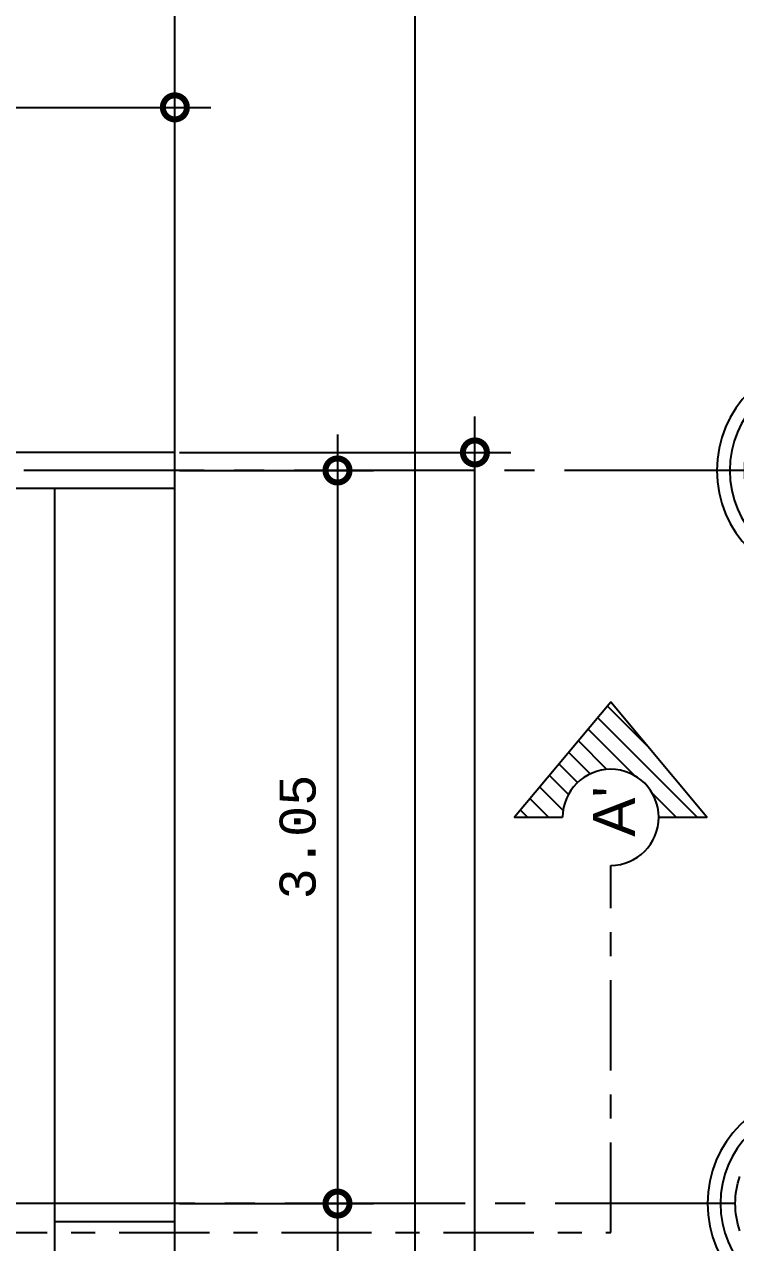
# Model space of a CAD drawing. Header units: inches. Extents: x -9 to 337, y -247 to 209.
# Drawn here: x 329.25 to 332.21, y 125.35 to 130.42 of the extents above; entities that cross this region are included whole.
import ezdxf
from ezdxf.enums import TextEntityAlignment as Align

# ---------------------------------------------------------------- set-up
doc = ezdxf.new("R2010")
doc.units = ezdxf.units.IN
doc.header["$MEASUREMENT"] = 0
doc.header["$PDMODE"] = 34
doc.linetypes.add('CENTER2', pattern=[1.125, 0.75, -0.125, 0.125, -0.125])
doc.styles.add('MONOTXT4', font='monotxt4.shx')
doc.styles.get("Standard").update_dxf_attribs({"font": 'arial.ttf'})
doc.dimstyles.new('E100', dxfattribs={"dimtxt": 0.15, "dimasz": 0.2, "dimexe": 0.15, "dimexo": 0.02, "dimgap": 0.09, "dimtad": 1, "dimzin": 0, "dimdsep": 46, "dimtxsty": 'MONOTXT4', "dimblk": 'DOTSMALL', "dimcen": 0.01, "dimdle": 0.15, "dimclrd": 1, "dimclre": 1, "dimclrt": 2, "dimadec": 0, "dimazin": 0, "dimtfac": 1, "dimtofl": 0, "dimtmove": 1, "dimatfit": 1, "dimldrblk": 'OPEN90', "dimfxl": 1, "dimtolj": 1, "dimtzin": 0, "dimarcsym": 0})

# ---------------------------------------------------------------- blocks, each defined once
blk = doc.blocks.new('EJE NORTE NUEVO')
at = {"color": 8}
for p, q in [((0, 3.2523), (0, 3.7639)), ((-0.3472, 2.9051), (-0.8588, 2.9051)), ((0.3472, 2.9051), (0.8588, 2.9051))]:
    blk.add_line(p, q, dxfattribs=at)
at = {"color": 2, "linetype": 'CENTER2'}
blk.add_line((0, 2.5579), (0, -2.5579), dxfattribs=at)
at = {"color": 8}
blk.add_circle((0, 2.9051), 0.4631, dxfattribs=at)
at = {"color": 4}
blk.add_circle((0, 2.9051), 0.4093, dxfattribs=at)
at = {"color": 8}
for start, end in [(71.4161, 108.5839), (160.6993, 199.2784), (341.7694, 18.2529), (251.0526, 288.9474)]:
    blk.add_arc((0, 2.9051), 0.3472, start, end, dxfattribs=at)
at = {"color": 4}
blk.add_attdef('A', text='', height=0.3581, dxfattribs=at).set_placement((0, 2.9051), align=Align.MIDDLE_CENTER)
blk = doc.blocks.new('_DotSmall')
at = {"color": 0, "linetype": 'ByBlock', "const_width": 0.5}
blk.add_lwpolyline([(-0.0625, 0, 1), (0.0625, 0, 1)], format="xyb", close=True, dxfattribs=at)
blk = doc.blocks.new('*D544')
at = {"color": 1, "lineweight": -2, "transparency": 16777216}
for p, q in [((317.5823, 128.6589), (317.5823, 130.2246)), ((329.8768, 128.6589), (329.8768, 130.2246)), ((317.4323, 130.0746), (330.0268, 130.0746))]:
    blk.add_line(p, q, dxfattribs=at)
at = {"layer": 'DEFPOINTS', "color": 0, "transparency": 16777216}
for p in [(329.8768, 130.0746), (317.5823, 128.6389), (329.8768, 128.6389)]:
    blk.add_point(p, dxfattribs=at)
at = {"color": 1, "lineweight": -2, "transparency": 16777216, "xscale": 0.2, "yscale": 0.2, "zscale": 0.2, "rotation": 180}
blk.add_blockref('_DotSmall', (317.5823, 130.0746), dxfattribs=at)
at = {"color": 1, "lineweight": -2, "transparency": 16777216, "xscale": 0.2, "yscale": 0.2, "zscale": 0.2}
blk.add_blockref('_DotSmall', (329.8768, 130.0746), dxfattribs=at)
at = {"color": 2, "transparency": 16777216, "insert": (323.7295, 130.2396), "char_height": 0.15, "attachment_point": 5, "style": 'MONOTXT4'}
blk.add_mtext('\\A1;12.29', dxfattribs=at)
blk = doc.blocks.new('_Open90')
at = {"color": 0, "linetype": 'ByBlock', "lineweight": -2}
for p, q in [((-0.5, 0.5), (0, 0)), ((0, 0), (-1, 0)), ((0, 0), (-0.5, -0.5))]:
    blk.add_line(p, q, dxfattribs=at)
blk = doc.blocks.new('*D545')
at = {"color": 1, "lineweight": -2, "transparency": 16777216}
for p, q in [((330.5539, 128.7139), (330.5539, 125.3639)), ((329.8968, 128.5639), (330.7039, 128.5639)), ((329.8968, 125.5139), (330.7039, 125.5139))]:
    blk.add_line(p, q, dxfattribs=at)
at = {"layer": 'DEFPOINTS', "color": 0, "transparency": 16777216}
for p in [(329.8768, 128.5639), (329.8768, 125.5139), (330.5539, 125.5139)]:
    blk.add_point(p, dxfattribs=at)
at = {"color": 1, "lineweight": -2, "transparency": 16777216, "xscale": 0.2, "yscale": 0.2, "zscale": 0.2}
for p, rotation in [((330.5539, 128.5639), 90), ((330.5539, 125.5139), 270)]:
    blk.add_blockref('_DotSmall', p, dxfattribs=dict(at, rotation=rotation))
at = {"color": 2, "transparency": 16777216, "insert": (330.3889, 127.0389), "char_height": 0.15, "attachment_point": 5, "rotation": 90, "style": 'MONOTXT4'}
blk.add_mtext('\\A1;3.05', dxfattribs=at)
blk = doc.blocks.new('*D546')
at = {"color": 1, "lineweight": -2, "transparency": 16777216}
for p, q in [((330.5539, 125.6639), (330.5539, 123.7139)), ((329.8968, 125.5139), (330.7039, 125.5139)), ((329.8968, 123.8639), (330.7039, 123.8639))]:
    blk.add_line(p, q, dxfattribs=at)
at = {"layer": 'DEFPOINTS', "color": 0, "transparency": 16777216}
for p in [(329.8768, 125.5139), (329.8768, 123.8639), (330.5539, 123.8639)]:
    blk.add_point(p, dxfattribs=at)
at = {"color": 1, "lineweight": -2, "transparency": 16777216, "xscale": 0.2, "yscale": 0.2, "zscale": 0.2}
for p, rotation in [((330.5539, 125.5139), 90), ((330.5539, 123.8639), 270)]:
    blk.add_blockref('_DotSmall', p, dxfattribs=dict(at, rotation=rotation))
at = {"color": 2, "transparency": 16777216, "insert": (330.3889, 124.6889), "char_height": 0.15, "attachment_point": 5, "rotation": 90, "style": 'MONOTXT4'}
blk.add_mtext('\\A1;1.65', dxfattribs=at)
blk = doc.blocks.new('*D548')
at = {"color": 1, "lineweight": -2, "transparency": 16777216}
for p, q in [((331.1258, 120.4889), (331.1258, 128.7889)), ((329.8968, 128.6389), (331.2758, 128.6389)), ((329.8968, 120.6389), (331.2758, 120.6389))]:
    blk.add_line(p, q, dxfattribs=at)
at = {"layer": 'DEFPOINTS', "color": 0, "transparency": 16777216}
for p in [(329.8768, 128.6389), (331.1258, 128.6389), (329.8768, 120.6389)]:
    blk.add_point(p, dxfattribs=at)
at = {"color": 1, "lineweight": -2, "transparency": 16777216, "xscale": 0.2, "yscale": 0.2, "zscale": 0.2}
for p, rotation in [((331.1258, 128.6389), 90), ((331.1258, 120.6389), 270)]:
    blk.add_blockref('_DotSmall', p, dxfattribs=dict(at, rotation=rotation))
at = {"color": 2, "transparency": 16777216, "insert": (330.9608, 124.6389), "char_height": 0.15, "attachment_point": 5, "rotation": 90, "style": 'MONOTXT4'}
blk.add_mtext('\\A1;8.00', dxfattribs=at)

msp = doc.modelspace()

# ---------------------------------------------------------------- hatches: boundary and pattern name
at = {"transparency": 33554610}
h = msp.add_hatch(dxfattribs=at)
h.set_pattern_fill('ANSI31', color=8, scale=0.5, angle=90)
h.set_pattern_definition([(135, (382.76742, 119.273256), (-0.044194174, -0.044194174), [])])
h.paths.add_polyline_path([(332.0911, 127.1209), (331.8911, 127.1209, 1), (331.4911, 127.1209), (331.2911, 127.1209), (331.6911, 127.6)])

# ---------------------------------------------------------------- linework, layer by layer
at = {"color": 8}
for p, q in [((329.8768, 123.0889), (329.8768, 133.5308)), ((330.8768, 124.7889), (330.8768, 133.5308)), ((329.3768, 125.4389), (329.8768, 125.4389))]:
    msp.add_line(p, q, dxfattribs=at)
at = {"color": 4}
for p, q in [((329.8768, 128.6389), (317.5823, 128.6389)), ((329.8768, 128.4889), (322.2268, 128.4889))]:
    msp.add_line(p, q, dxfattribs=at)
at = {"color": 1}
msp.add_line((329.3768, 123.9389), (329.3768, 128.4889), dxfattribs=at)
at = {"color": 6}
msp.add_lwpolyline([(331.8911, 127.1209), (332.0911, 127.1209), (331.6911, 127.6), (331.2911, 127.1209), (331.4911, 127.1209)], dxfattribs=at)
at = {"color": 5, "linetype": 'CENTER2', "ltscale": 0.5}
msp.add_lwpolyline([(316.8206, 126.9209), (316.8206, 125.3931), (331.6911, 125.3931), (331.6911, 126.9209)], dxfattribs=at)
at = {"color": 6}
msp.add_arc((331.6911, 127.1209), 0.2, 270, 180, dxfattribs=at)

# ---------------------------------------------------------------- block references
at = {"color": 4}
ref = msp.add_blockref('EJE NORTE NUEVO', (329.6909, 128.5639), dxfattribs=dict(at, xscale=-1, rotation=270))
ref.add_attrib('A', 'E', dxfattribs={"color": 4, "height": 0.3581, "rotation": 90}).set_placement((332.5961, 128.5639), align=Align.MIDDLE_CENTER)
ref = msp.add_blockref('EJE NORTE NUEVO', (329.6518, 125.5139), dxfattribs=dict(at, xscale=-1, rotation=270))
ref.add_attrib('A', 'D', dxfattribs={"color": 4, "height": 0.3581, "rotation": 90}).set_placement((332.5569, 125.5139), align=Align.MIDDLE_CENTER)

# ---------------------------------------------------------------- texts
at = {"color": 2, "insert": (331.7923, 127.04), "char_height": 0.175, "attachment_point": 7, "rotation": 90}
msp.add_mtext("A'", dxfattribs=at)

# ---------------------------------------------------------------- dimensions: what is measured, and where the dimension line sits
for base, p1, p2, angle, picture, middle in [((329.8768, 130.0746), (317.5823, 128.6389), (329.8768, 128.6389), 180, '*D544', (323.7295, 130.2396)), ((331.1258, 128.6389), (329.8768, 120.6389), (329.8768, 128.6389), 90, '*D548', (330.9608, 124.6389)), ((330.5539, 125.5139), (329.8768, 128.5639), (329.8768, 125.5139), 90, '*D545', (330.3889, 127.0389)), ((330.5539, 123.8639), (329.8768, 125.5139), (329.8768, 123.8639), 90, '*D546', (330.3889, 124.6889))]:
    dim = msp.add_linear_dim(base=base, p1=p1, p2=p2, angle=angle, dimstyle='E100')
    dim.commit()
    dim.dimension.update_dxf_attribs({"geometry": picture, "text_midpoint": middle})

doc.saveas('drawing.dxf')
